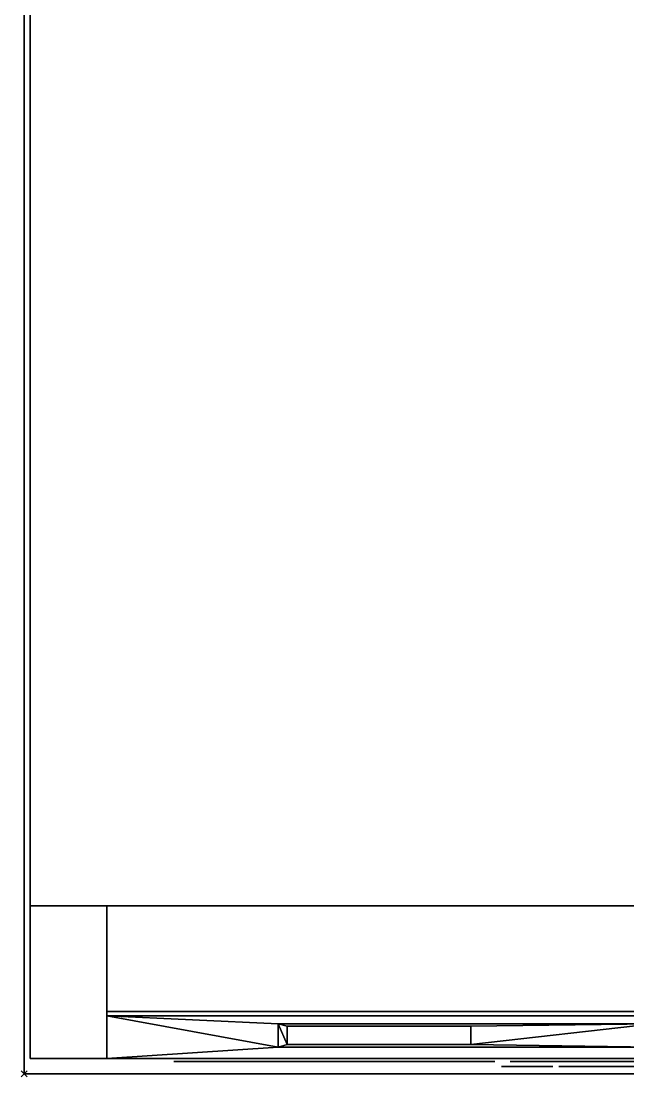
# Model space of a CAD drawing. Header units: millimetres. Extents: x -1 to 1346, y -1098 to 1.
# Drawn here: x -1 to 197.5, y -701 to -355.5 of the extents above; entities that cross this region are included whole.
import ezdxf

# ---------------------------------------------------------------- set-up
doc = ezdxf.new("R2010")
doc.units = ezdxf.units.MM
doc.header["$PDMODE"] = 3
doc.linetypes.add('NASCOSTA', pattern=[9.525, 6.35, -3.175])
for name, color, linetype in [('IQ_200_2D', 1, 'Continuous'), ('IQ_200_3D', 1, 'Continuous'), ('IQ_204_2D', 7, 'Continuous'), ('IQ_BLACK_3D', 250, 'Continuous'), ('IQ_BLUE_3D', 5, 'Continuous'), ('IQ_DARKGRAY_3D', 252, 'Continuous'), ('IQ_GRAY_3D', 9, 'Continuous'), ('IQ_INS_3D', 3, 'Continuous')]:
    doc.layers.add(name, color=color, linetype=linetype)

# ---------------------------------------------------------------- blocks, each defined once
blk = doc.blocks.new('hpp_elx_bi_bt_l')
at = {"layer": 'IQ_200_3D'}
mesh = blk.add_polyface(dxfattribs=at)
corners = [(0, -50, 568.83), (0, -34.6, 626.33), (0, -34.6, 675), (0, 0, 675), (0, 0, 47), (0, -50, 47)]
mesh.append_faces([[corners[k] for k in face] for face in [(1, 3, 0)]], dxfattribs={"vtx0": -1, "vtx1": -1})
mesh.append_faces([[corners[k] for k in face] for face in [(4, 5, 0, 3), (1, 2, 3)]], dxfattribs={"vtx2": -1})
mesh = blk.add_polyface(dxfattribs=at)
corners = [(369, -50, 47), (0, -50, 47), (0, 0, 47), (369, 0, 47)]
mesh.append_faces([[corners[k] for k in face] for face in [(0, 1, 2, 3)]])
mesh = blk.add_polyface(dxfattribs=at)
corners = [(369, 0, 675), (0, 0, 675), (0, -34.6, 675), (369, -34.6, 675)]
mesh.append_faces([[corners[k] for k in face] for face in [(0, 1, 2, 3)]])
mesh = blk.add_polyface(dxfattribs=at)
corners = [(369, -34.6, 675), (0, -34.6, 675), (0, -34.6, 626.33), (369, -34.6, 626.33)]
mesh.append_faces([[corners[k] for k in face] for face in [(0, 1, 2, 3)]])
mesh = blk.add_polyface(dxfattribs=at)
corners = [(369, -50, 47), (0, -50, 47), (0, -50, 568.83), (369, -50, 568.83)]
mesh.append_faces([[corners[k] for k in face] for face in [(0, 1, 2, 3)]])
at = {"layer": 'IQ_BLACK_3D'}
mesh = blk.add_polyface(dxfattribs=at)
corners = [(119.07, -45.45, 585.8), (119.07, -39.37, 608.52), (59.07, -39.37, 608.52), (59.07, -45.45, 585.8)]
mesh.append_faces([[corners[k] for k in face] for face in [(0, 1, 2, 3)]])
mesh = blk.add_polyface(dxfattribs=at)
corners = [(21.95, -51, 557.65), (21.95, -51, 549.65), (126.98, -51, 549.65), (126.98, -51, 557.65)]
mesh.append_faces([[corners[k] for k in face] for face in [(0, 1, 2, 3)]])
mesh = blk.add_polyface(dxfattribs=at)
corners = [(21.95, -51, 545.65), (21.95, -51, 537.64), (126.98, -51, 537.64), (126.98, -51, 545.65)]
mesh.append_faces([[corners[k] for k in face] for face in [(0, 1, 2, 3)]])
mesh = blk.add_polyface(dxfattribs=at)
corners = [(21.95, -51, 533.64), (21.95, -51, 525.64), (126.98, -51, 525.64), (126.98, -51, 533.64)]
mesh.append_faces([[corners[k] for k in face] for face in [(0, 1, 2, 3)]])
mesh = blk.add_polyface(dxfattribs=at)
corners = [(21.95, -51, 521.64), (21.95, -51, 513.64), (126.98, -51, 513.64), (126.98, -51, 521.64)]
mesh.append_faces([[corners[k] for k in face] for face in [(0, 1, 2, 3)]])
mesh = blk.add_polyface(dxfattribs=at)
corners = [(21.95, -51, 509.64), (21.95, -51, 501.63), (126.98, -51, 501.63), (126.98, -51, 509.64)]
mesh.append_faces([[corners[k] for k in face] for face in [(0, 1, 2, 3)]])
mesh = blk.add_polyface(dxfattribs=at)
corners = [(21.95, -51, 497.63), (21.95, -51, 489.63), (126.98, -51, 489.63), (126.98, -51, 497.63)]
mesh.append_faces([[corners[k] for k in face] for face in [(0, 1, 2, 3)]])
mesh = blk.add_polyface(dxfattribs=at)
corners = [(21.95, -51, 485.63), (21.95, -51, 477.63), (126.98, -51, 477.63), (126.98, -51, 485.63)]
mesh.append_faces([[corners[k] for k in face] for face in [(0, 1, 2, 3)]])
mesh = blk.add_polyface(dxfattribs=at)
corners = [(21.95, -51, 473.62), (21.95, -51, 465.62), (126.98, -51, 465.62), (126.98, -51, 473.62)]
mesh.append_faces([[corners[k] for k in face] for face in [(0, 1, 2, 3)]])
mesh = blk.add_polyface(dxfattribs=at)
corners = [(21.95, -51, 461.62), (21.95, -51, 453.62), (126.98, -51, 453.62), (126.98, -51, 461.62)]
mesh.append_faces([[corners[k] for k in face] for face in [(0, 1, 2, 3)]])
mesh = blk.add_polyface(dxfattribs=at)
corners = [(21.95, -51, 449.62), (21.95, -51, 441.62), (126.98, -51, 441.62), (126.98, -51, 449.62)]
mesh.append_faces([[corners[k] for k in face] for face in [(0, 1, 2, 3)]])
mesh = blk.add_polyface(dxfattribs=at)
corners = [(21.95, -51, 437.61), (21.95, -51, 429.61), (126.98, -51, 429.61), (126.98, -51, 437.61)]
mesh.append_faces([[corners[k] for k in face] for face in [(0, 1, 2, 3)]])
mesh = blk.add_polyface(dxfattribs=at)
corners = [(21.95, -51, 425.61), (21.95, -51, 417.61), (126.98, -51, 417.61), (126.98, -51, 425.61)]
mesh.append_faces([[corners[k] for k in face] for face in [(0, 1, 2, 3)]])
mesh = blk.add_polyface(dxfattribs=at)
corners = [(21.95, -51, 413.61), (21.95, -51, 405.6), (126.98, -51, 405.6), (126.98, -51, 413.61)]
mesh.append_faces([[corners[k] for k in face] for face in [(0, 1, 2, 3)]])
mesh = blk.add_polyface(dxfattribs=at)
corners = [(21.95, -51, 401.6), (21.95, -51, 393.6), (126.98, -51, 393.6), (126.98, -51, 401.6)]
mesh.append_faces([[corners[k] for k in face] for face in [(0, 1, 2, 3)]])
mesh = blk.add_polyface(dxfattribs=at)
corners = [(21.95, -51, 389.6), (21.95, -51, 381.6), (126.98, -51, 381.6), (126.98, -51, 389.6)]
mesh.append_faces([[corners[k] for k in face] for face in [(0, 1, 2, 3)]])
mesh = blk.add_polyface(dxfattribs=at)
corners = [(21.95, -51, 377.6), (21.95, -51, 369.59), (126.98, -51, 369.59), (126.98, -51, 377.6)]
mesh.append_faces([[corners[k] for k in face] for face in [(0, 1, 2, 3)]])
mesh = blk.add_polyface(dxfattribs=at)
corners = [(21.95, -51, 151.53), (21.95, -51, 143.53), (126.98, -51, 143.53), (126.98, -51, 151.53)]
mesh.append_faces([[corners[k] for k in face] for face in [(0, 1, 2, 3)]])
mesh = blk.add_polyface(dxfattribs=at)
corners = [(21.95, -51, 139.53), (21.95, -51, 131.52), (126.98, -51, 131.52), (126.98, -51, 139.53)]
mesh.append_faces([[corners[k] for k in face] for face in [(0, 1, 2, 3)]])
mesh = blk.add_polyface(dxfattribs=at)
corners = [(21.95, -51, 127.52), (21.95, -51, 119.52), (126.98, -51, 119.52), (126.98, -51, 127.52)]
mesh.append_faces([[corners[k] for k in face] for face in [(0, 1, 2, 3)]])
mesh = blk.add_polyface(dxfattribs=at)
corners = [(21.95, -51, 115.52), (21.95, -51, 107.52), (126.98, -51, 107.52), (126.98, -51, 115.52)]
mesh.append_faces([[corners[k] for k in face] for face in [(0, 1, 2, 3)]])
mesh = blk.add_polyface(dxfattribs=at)
corners = [(21.95, -51, 103.52), (21.95, -51, 95.51), (126.98, -51, 95.51), (126.98, -51, 103.52)]
mesh.append_faces([[corners[k] for k in face] for face in [(0, 1, 2, 3)]])
mesh = blk.add_polyface(dxfattribs=at)
corners = [(21.95, -51, 91.51), (21.95, -51, 83.51), (126.98, -51, 83.51), (126.98, -51, 91.51)]
mesh.append_faces([[corners[k] for k in face] for face in [(0, 1, 2, 3)]])
mesh = blk.add_polyface(dxfattribs=at)
corners = [(21.95, -51, 79.51), (21.95, -51, 71.51), (126.98, -51, 71.51), (126.98, -51, 79.51)]
mesh.append_faces([[corners[k] for k in face] for face in [(0, 1, 2, 3)]])
mesh = blk.add_polyface(dxfattribs=at)
corners = [(21.95, -51, 67.51), (21.95, -51, 59.5), (126.98, -51, 59.5), (126.98, -51, 67.51)]
mesh.append_faces([[corners[k] for k in face] for face in [(0, 1, 2, 3)]])
mesh = blk.add_polyface(dxfattribs=at)
corners = [(21.95, -51, 247.56), (21.95, -51, 239.56), (126.98, -51, 239.56), (126.98, -51, 247.56)]
mesh.append_faces([[corners[k] for k in face] for face in [(0, 1, 2, 3)]])
mesh = blk.add_polyface(dxfattribs=at)
corners = [(21.95, -51, 235.56), (21.95, -51, 227.55), (126.98, -51, 227.55), (126.98, -51, 235.56)]
mesh.append_faces([[corners[k] for k in face] for face in [(0, 1, 2, 3)]])
mesh = blk.add_polyface(dxfattribs=at)
corners = [(21.95, -51, 223.55), (21.95, -51, 215.55), (126.98, -51, 215.55), (126.98, -51, 223.55)]
mesh.append_faces([[corners[k] for k in face] for face in [(0, 1, 2, 3)]])
mesh = blk.add_polyface(dxfattribs=at)
corners = [(21.95, -51, 211.55), (21.95, -51, 203.55), (126.98, -51, 203.55), (126.98, -51, 211.55)]
mesh.append_faces([[corners[k] for k in face] for face in [(0, 1, 2, 3)]])
mesh = blk.add_polyface(dxfattribs=at)
corners = [(21.95, -51, 199.54), (21.95, -51, 191.54), (126.98, -51, 191.54), (126.98, -51, 199.54)]
mesh.append_faces([[corners[k] for k in face] for face in [(0, 1, 2, 3)]])
mesh = blk.add_polyface(dxfattribs=at)
corners = [(21.95, -51, 187.54), (21.95, -51, 179.54), (126.98, -51, 179.54), (126.98, -51, 187.54)]
mesh.append_faces([[corners[k] for k in face] for face in [(0, 1, 2, 3)]])
mesh = blk.add_polyface(dxfattribs=at)
corners = [(21.95, -51, 175.54), (21.95, -51, 167.54), (126.98, -51, 167.54), (126.98, -51, 175.54)]
mesh.append_faces([[corners[k] for k in face] for face in [(0, 1, 2, 3)]])
mesh = blk.add_polyface(dxfattribs=at)
corners = [(21.95, -51, 163.53), (21.95, -51, 155.53), (126.98, -51, 155.53), (126.98, -51, 163.53)]
mesh.append_faces([[corners[k] for k in face] for face in [(0, 1, 2, 3)]])
mesh = blk.add_polyface(dxfattribs=at)
corners = [(131.95, -51, 235.56), (131.95, -51, 227.55), (236.98, -51, 227.55), (236.98, -51, 235.56)]
mesh.append_faces([[corners[k] for k in face] for face in [(0, 1, 2, 3)]])
mesh = blk.add_polyface(dxfattribs=at)
corners = [(131.95, -51, 223.55), (131.95, -51, 215.55), (236.98, -51, 215.55), (236.98, -51, 223.55)]
mesh.append_faces([[corners[k] for k in face] for face in [(0, 1, 2, 3)]])
mesh = blk.add_polyface(dxfattribs=at)
corners = [(131.95, -51, 211.55), (131.95, -51, 203.55), (236.98, -51, 203.55), (236.98, -51, 211.55)]
mesh.append_faces([[corners[k] for k in face] for face in [(0, 1, 2, 3)]])
mesh = blk.add_polyface(dxfattribs=at)
corners = [(131.95, -51, 199.54), (131.95, -51, 191.54), (236.98, -51, 191.54), (236.98, -51, 199.54)]
mesh.append_faces([[corners[k] for k in face] for face in [(0, 1, 2, 3)]])
mesh = blk.add_polyface(dxfattribs=at)
corners = [(131.95, -51, 187.54), (131.95, -51, 179.54), (236.98, -51, 179.54), (236.98, -51, 187.54)]
mesh.append_faces([[corners[k] for k in face] for face in [(0, 1, 2, 3)]])
mesh = blk.add_polyface(dxfattribs=at)
corners = [(131.95, -51, 175.54), (131.95, -51, 167.54), (236.98, -51, 167.54), (236.98, -51, 175.54)]
mesh.append_faces([[corners[k] for k in face] for face in [(0, 1, 2, 3)]])
mesh = blk.add_polyface(dxfattribs=at)
corners = [(131.95, -51, 163.53), (131.95, -51, 155.53), (236.98, -51, 155.53), (236.98, -51, 163.53)]
mesh.append_faces([[corners[k] for k in face] for face in [(0, 1, 2, 3)]])
mesh = blk.add_polyface(dxfattribs=at)
corners = [(131.95, -51, 151.53), (131.95, -51, 143.53), (236.98, -51, 143.53), (236.98, -51, 151.53)]
mesh.append_faces([[corners[k] for k in face] for face in [(0, 1, 2, 3)]])
mesh = blk.add_polyface(dxfattribs=at)
corners = [(131.95, -51, 139.53), (131.95, -51, 131.52), (236.98, -51, 131.52), (236.98, -51, 139.53)]
mesh.append_faces([[corners[k] for k in face] for face in [(0, 1, 2, 3)]])
mesh = blk.add_polyface(dxfattribs=at)
corners = [(131.95, -51, 127.52), (131.95, -51, 119.52), (236.98, -51, 119.52), (236.98, -51, 127.52)]
mesh.append_faces([[corners[k] for k in face] for face in [(0, 1, 2, 3)]])
mesh = blk.add_polyface(dxfattribs=at)
corners = [(131.95, -51, 115.52), (131.95, -51, 107.52), (236.98, -51, 107.52), (236.98, -51, 115.52)]
mesh.append_faces([[corners[k] for k in face] for face in [(0, 1, 2, 3)]])
mesh = blk.add_polyface(dxfattribs=at)
corners = [(131.95, -51, 103.52), (131.95, -51, 95.51), (236.98, -51, 95.51), (236.98, -51, 103.52)]
mesh.append_faces([[corners[k] for k in face] for face in [(0, 1, 2, 3)]])
mesh = blk.add_polyface(dxfattribs=at)
corners = [(131.95, -51, 91.51), (131.95, -51, 83.51), (236.98, -51, 83.51), (236.98, -51, 91.51)]
mesh.append_faces([[corners[k] for k in face] for face in [(0, 1, 2, 3)]])
mesh = blk.add_polyface(dxfattribs=at)
corners = [(131.95, -51, 79.51), (131.95, -51, 71.51), (236.98, -51, 71.51), (236.98, -51, 79.51)]
mesh.append_faces([[corners[k] for k in face] for face in [(0, 1, 2, 3)]])
mesh = blk.add_polyface(dxfattribs=at)
corners = [(131.95, -51, 67.51), (131.95, -51, 59.5), (236.98, -51, 59.5), (236.98, -51, 67.51)]
mesh.append_faces([[corners[k] for k in face] for face in [(0, 1, 2, 3)]])
mesh = blk.add_polyface(dxfattribs=at)
corners = [(131.98, -51, 461.62), (131.98, -51, 453.62), (237.02, -51, 453.62), (237.02, -51, 461.62)]
mesh.append_faces([[corners[k] for k in face] for face in [(0, 1, 2, 3)]])
mesh = blk.add_polyface(dxfattribs=at)
corners = [(131.98, -51, 449.62), (131.98, -51, 441.62), (237.02, -51, 441.62), (237.02, -51, 449.62)]
mesh.append_faces([[corners[k] for k in face] for face in [(0, 1, 2, 3)]])
mesh = blk.add_polyface(dxfattribs=at)
corners = [(131.98, -51, 437.61), (131.98, -51, 429.61), (237.02, -51, 429.61), (237.02, -51, 437.61)]
mesh.append_faces([[corners[k] for k in face] for face in [(0, 1, 2, 3)]])
mesh = blk.add_polyface(dxfattribs=at)
corners = [(131.98, -51, 425.61), (131.98, -51, 417.61), (237.02, -51, 417.61), (237.02, -51, 425.61)]
mesh.append_faces([[corners[k] for k in face] for face in [(0, 1, 2, 3)]])
mesh = blk.add_polyface(dxfattribs=at)
corners = [(131.98, -51, 413.61), (131.98, -51, 405.6), (237.02, -51, 405.6), (237.02, -51, 413.61)]
mesh.append_faces([[corners[k] for k in face] for face in [(0, 1, 2, 3)]])
mesh = blk.add_polyface(dxfattribs=at)
corners = [(131.98, -51, 401.6), (131.98, -51, 393.6), (237.02, -51, 393.6), (237.02, -51, 401.6)]
mesh.append_faces([[corners[k] for k in face] for face in [(0, 1, 2, 3)]])
mesh = blk.add_polyface(dxfattribs=at)
corners = [(131.98, -51, 389.6), (131.98, -51, 381.6), (237.02, -51, 381.6), (237.02, -51, 389.6)]
mesh.append_faces([[corners[k] for k in face] for face in [(0, 1, 2, 3)]])
mesh = blk.add_polyface(dxfattribs=at)
corners = [(131.98, -51, 557.65), (131.98, -51, 549.65), (237.02, -51, 549.65), (237.02, -51, 557.65)]
mesh.append_faces([[corners[k] for k in face] for face in [(0, 1, 2, 3)]])
mesh = blk.add_polyface(dxfattribs=at)
corners = [(131.98, -51, 545.65), (131.98, -51, 537.64), (237.02, -51, 537.64), (237.02, -51, 545.65)]
mesh.append_faces([[corners[k] for k in face] for face in [(0, 1, 2, 3)]])
mesh = blk.add_polyface(dxfattribs=at)
corners = [(131.98, -51, 533.64), (131.98, -51, 525.64), (237.02, -51, 525.64), (237.02, -51, 533.64)]
mesh.append_faces([[corners[k] for k in face] for face in [(0, 1, 2, 3)]])
mesh = blk.add_polyface(dxfattribs=at)
corners = [(131.98, -51, 521.64), (131.98, -51, 513.64), (237.02, -51, 513.64), (237.02, -51, 521.64)]
mesh.append_faces([[corners[k] for k in face] for face in [(0, 1, 2, 3)]])
mesh = blk.add_polyface(dxfattribs=at)
corners = [(131.98, -51, 509.64), (131.98, -51, 501.63), (237.02, -51, 501.63), (237.02, -51, 509.64)]
mesh.append_faces([[corners[k] for k in face] for face in [(0, 1, 2, 3)]])
mesh = blk.add_polyface(dxfattribs=at)
corners = [(131.98, -51, 497.63), (131.98, -51, 489.63), (237.02, -51, 489.63), (237.02, -51, 497.63)]
mesh.append_faces([[corners[k] for k in face] for face in [(0, 1, 2, 3)]])
mesh = blk.add_polyface(dxfattribs=at)
corners = [(131.98, -51, 485.63), (131.98, -51, 477.63), (237.02, -51, 477.63), (237.02, -51, 485.63)]
mesh.append_faces([[corners[k] for k in face] for face in [(0, 1, 2, 3)]])
mesh = blk.add_polyface(dxfattribs=at)
corners = [(131.98, -51, 473.62), (131.98, -51, 465.62), (237.02, -51, 465.62), (237.02, -51, 473.62)]
mesh.append_faces([[corners[k] for k in face] for face in [(0, 1, 2, 3)]])
at = {"layer": 'IQ_BLUE_3D'}
mesh = blk.add_polyface(dxfattribs=at)
corners = [(369, -35.97, 621.21), (369, -34.6, 626.33), (0, -34.6, 626.33), (0, -35.97, 621.21), (214.63, -35.97, 621.21), (223.47, -37.29, 616.28), (333.85, -37.29, 616.28), (342.69, -35.97, 621.21)]
mesh.append_faces([[corners[k] for k in face] for face in [(5, 6, 7, 4), (2, 3, 4, 1)]], dxfattribs={"vtx2": -1})
mesh.append_faces([[corners[k] for k in face] for face in [(7, 0, 1, 4)]], dxfattribs={"vtx2": -1, "vtx3": -1})
at = {"layer": 'IQ_DARKGRAY_3D'}
mesh = blk.add_polyface(dxfattribs=at)
corners = [(56.07, -38.59, 611.42), (56.07, -46.23, 582.9), (178.75, -46.23, 582.9), (178.75, -38.59, 611.42), (59.07, -45.45, 585.8), (59.07, -39.37, 608.52), (119.07, -39.37, 608.52), (119.07, -45.45, 585.8)]
mesh.append_faces([[corners[k] for k in face] for face in [(5, 0, 4), (1, 4, 0)]], dxfattribs={"vtx0": -1, "vtx1": -1})
mesh.append_faces([[corners[k] for k in face] for face in [(3, 6, 7), (6, 3, 0, 5), (7, 2, 3)]], dxfattribs={"vtx0": -1, "vtx2": -1})
mesh.append_faces([[corners[k] for k in face] for face in [(1, 2, 7, 4)]], dxfattribs={"vtx1": -1, "vtx3": -1})
at = {"layer": 'IQ_GRAY_3D'}
mesh = blk.add_polyface(dxfattribs=at)
corners = [(369, -35.97, 621.21), (342.69, -35.97, 621.21), (333.85, -37.29, 616.28), (223.47, -37.29, 616.28), (214.63, -35.97, 621.21), (0, -35.97, 621.21), (0, -50, 568.83), (369, -50, 568.83), (56.07, -38.59, 611.42), (178.75, -38.59, 611.42), (178.75, -46.23, 582.9), (56.07, -46.23, 582.9)]
mesh.append_faces([[corners[k] for k in face] for face in [(2, 7, 1), (4, 10, 3), (8, 5, 11), (6, 11, 5)]], dxfattribs={"vtx0": -1, "vtx1": -1})
mesh.append_faces([[corners[k] for k in face] for face in [(7, 3, 10)]], dxfattribs={"vtx0": -1, "vtx1": -1, "vtx2": -1})
mesh.append_faces([[corners[k] for k in face] for face in [(7, 2, 3)]], dxfattribs={"vtx0": -1, "vtx2": -1})
mesh.append_faces([[corners[k] for k in face] for face in [(9, 10, 4)]], dxfattribs={"vtx1": -1, "vtx2": -1})
mesh.append_faces([[corners[k] for k in face] for face in [(8, 9, 4, 5), (10, 11, 6, 7)]], dxfattribs={"vtx1": -1, "vtx3": -1})
mesh.append_faces([[corners[k] for k in face] for face in [(7, 0, 1)]], dxfattribs={"vtx2": -1})
mesh = blk.add_polyface(dxfattribs=at)
corners = [(140.83, -52.64, 266.39), (140.83, -52.64, 269.21), (135.31, -52.64, 269.21), (135.08, -52.64, 269.22), (135.29, -52.64, 266.39), (134.11, -52.64, 266.47), (134.84, -52.64, 269.25), (134.59, -52.64, 269.3), (134.33, -52.64, 269.38), (132.93, -52.64, 266.75), (131.95, -52.64, 267.22), (133.83, -52.64, 269.63), (133.6, -52.64, 269.8), (131.17, -52.64, 267.86), (133.39, -52.64, 270.02), (130.57, -52.64, 268.67), (133.21, -52.64, 270.28), (130.16, -52.64, 269.62), (133.05, -52.64, 270.59), (132.94, -52.64, 270.94), (134.08, -52.64, 269.49), (132.83, -52.64, 274.03), (140.16, -52.64, 274.03), (140.16, -52.64, 276.86), (132.83, -52.64, 276.86), (132.83, -52.64, 280.98), (140.62, -52.64, 280.98), (140.62, -52.64, 283.8), (129.84, -52.64, 283.8), (132.86, -52.64, 271.35), (129.92, -52.64, 270.72), (132.83, -52.64, 271.82), (129.84, -52.64, 271.94), (132.07, -52.64, 256.05), (132.52, -52.64, 254.93), (132.93, -52.64, 255.25), (132.21, -52.64, 256.23), (131.9, -52.64, 255.92), (132.04, -52.64, 254.73), (133.25, -52.64, 255.66), (132.3, -52.64, 256.43), (133.45, -52.64, 256.14), (132.32, -52.64, 256.66), (130.44, -52.64, 254.66), (131.52, -52.64, 254.66), (131.47, -52.64, 255.8), (130.44, -52.64, 255.8), (129.2, -52.64, 252.62), (130.44, -52.64, 252.62), (131.69, -52.64, 255.83), (129.2, -52.64, 258.65), (130.44, -52.64, 257.51), (133.45, -52.64, 257.17), (132.3, -52.64, 256.88), (133.51, -52.64, 256.66), (132.21, -52.64, 257.08), (133.25, -52.64, 257.65), (132.93, -52.64, 258.06), (132.07, -52.64, 257.26), (132.52, -52.64, 258.38), (131.9, -52.64, 257.39), (132.04, -52.64, 258.58), (131.69, -52.64, 257.48), (131.52, -52.64, 258.65), (131.47, -52.64, 257.51), (139.85, -52.64, 255.83), (139.85, -52.64, 254.7), (140.73, -52.64, 254.7), (140.86, -52.64, 255.83), (138.61, -52.64, 252.62), (139.85, -52.64, 252.62), (141.07, -52.64, 255.85), (141.94, -52.64, 255), (141.27, -52.64, 255.93), (141.44, -52.64, 256.06), (138.61, -52.64, 258.65), (139.85, -52.64, 257.51), (140.95, -52.64, 257.51), (141.48, -52.64, 258.58), (140.97, -52.64, 258.65), (141.15, -52.64, 257.46), (141.95, -52.64, 258.39)]
mesh.append_faces([[corners[k] for k in face] for face in [(11, 9, 20), (18, 15, 16), (21, 32, 31), (54, 42, 41), (60, 61, 62), (71, 72, 73)]], dxfattribs={"vtx0": -1, "vtx1": -1})
mesh.append_faces([[corners[k] for k in face] for face in [(32, 21, 24, 28)]], dxfattribs={"vtx0": -1, "vtx1": -1, "vtx2": -1})
mesh.append_faces([[corners[k] for k in face] for face in [(5, 6, 7), (5, 7, 8, 9), (28, 24, 25), (33, 34, 35, 36), (37, 38, 34, 33), (36, 35, 39, 40), (41, 42, 40, 39), (38, 37, 49), (52, 53, 42, 54), (53, 52, 56), (63, 64, 62, 61), (65, 66, 67, 68), (77, 78, 79, 76), (76, 79, 75), (78, 77, 80, 81)]], dxfattribs={"vtx0": -1, "vtx2": -1})
mesh.append_faces([[corners[k] for k in face] for face in [(8, 20, 9), (74, 73, 72)]], dxfattribs={"vtx1": -1, "vtx2": -1})
mesh.append_faces([[corners[k] for k in face] for face in [(71, 68, 67, 72)]], dxfattribs={"vtx1": -1, "vtx2": -1, "vtx3": -1})
mesh.append_faces([[corners[k] for k in face] for face in [(2, 3, 4, 0), (5, 4, 3, 6), (10, 9, 11, 12), (13, 10, 12, 14), (15, 13, 14, 16), (17, 15, 18, 19), (19, 29, 30, 17), (29, 31, 32, 30), (43, 44, 45, 46), (44, 38, 49, 45), (50, 47, 46, 51), (55, 53, 56, 57), (58, 55, 57, 59), (60, 58, 59, 61), (51, 64, 63, 50), (75, 69, 65, 76)]], dxfattribs={"vtx1": -1, "vtx3": -1})
mesh.append_faces([[corners[k] for k in face] for face in [(0, 1, 2)]], dxfattribs={"vtx2": -1})
mesh.append_faces([[corners[k] for k in face] for face in [(47, 48, 43, 46), (69, 70, 66, 65)]], dxfattribs={"vtx2": -1, "vtx3": -1})
mesh.append_faces([[corners[k] for k in face] for face in [(21, 22, 23, 24), (25, 26, 27, 28)]], dxfattribs={"vtx3": -1})
mesh = blk.add_polyface(dxfattribs=at)
corners = [(142.96, -52.64, 266.39), (145.96, -52.64, 266.39), (142.96, -52.64, 275.57), (145.96, -52.64, 283.81), (142.96, -52.64, 283.81), (153.02, -52.64, 266.23), (153.83, -52.64, 268.71), (153.02, -52.64, 268.94), (151.57, -52.64, 266.68), (152.33, -52.64, 269.31), (150.33, -52.64, 267.4), (149.32, -52.64, 268.37), (151.76, -52.64, 269.8), (151.33, -52.64, 270.41), (151.05, -52.64, 271.13), (148.57, -52.64, 269.57), (148.1, -52.64, 270.99), (150.92, -52.64, 271.95), (147.93, -52.64, 272.6), (151, -52.64, 274.06), (151.43, -52.64, 275.28), (151.86, -52.64, 275.79), (149.35, -52.64, 277.04), (148.58, -52.64, 275.81), (148.1, -52.64, 274.35), (151.13, -52.64, 274.69), (152.41, -52.64, 276.22), (150.36, -52.64, 278.03), (151.59, -52.64, 278.77), (153.05, -52.64, 276.54), (153, -52.64, 279.22), (141.94, -52.64, 255), (140.73, -52.64, 254.7), (141.98, -52.64, 252.62), (143.38, -52.64, 252.62), (141.44, -52.64, 256.06), (142.29, -52.64, 255.23), (141.58, -52.64, 256.22), (141.67, -52.64, 256.42), (142.79, -52.64, 255.89), (142.92, -52.64, 256.29), (142.58, -52.64, 255.53), (141.69, -52.64, 256.84), (141.7, -52.64, 256.63), (142.96, -52.64, 256.7), (142.88, -52.64, 257.21), (142.68, -52.64, 257.68), (141.62, -52.64, 257.04), (142.36, -52.64, 258.08), (141.5, -52.64, 257.22), (141.34, -52.64, 257.36), (141.95, -52.64, 258.39), (141.15, -52.64, 257.46), (151.59, -52.64, 253.72), (151.88, -52.64, 252.61), (152.64, -52.64, 252.93), (152.06, -52.64, 253.92), (151.07, -52.64, 253.65), (151.07, -52.64, 252.51), (150.56, -52.64, 253.72), (153.28, -52.64, 253.42), (152.48, -52.64, 254.23), (152.79, -52.64, 254.64), (153.78, -52.64, 254.07), (150.08, -52.64, 253.92), (150.26, -52.64, 252.61), (149.51, -52.64, 252.93), (149.67, -52.64, 254.23), (148.86, -52.64, 253.42), (149.35, -52.64, 254.64), (148.36, -52.64, 254.07), (149.15, -52.64, 255.12), (148.05, -52.64, 254.83), (147.94, -52.64, 255.63), (149.09, -52.64, 255.63), (148.05, -52.64, 256.44), (149.15, -52.64, 256.15), (152.48, -52.64, 257.04), (152.79, -52.64, 256.63), (153.28, -52.64, 257.85), (152.64, -52.64, 258.34), (152.06, -52.64, 257.35), (151.88, -52.64, 258.66), (151.59, -52.64, 257.55), (151.07, -52.64, 258.76), (151.07, -52.64, 257.62), (149.35, -52.64, 256.63), (149.67, -52.64, 257.04), (148.86, -52.64, 257.85), (148.36, -52.64, 257.2), (150.08, -52.64, 257.35), (149.51, -52.64, 258.34), (150.26, -52.64, 258.66), (150.56, -52.64, 257.55)]
mesh.append_faces([[corners[k] for k in face] for face in [(31, 32, 33, 34)]], dxfattribs={"vtx0": -1})
mesh.append_faces([[corners[k] for k in face] for face in [(12, 10, 9), (25, 23, 19), (65, 64, 66), (77, 80, 81)]], dxfattribs={"vtx0": -1, "vtx1": -1})
mesh.append_faces([[corners[k] for k in face] for face in [(5, 6, 7, 8), (9, 10, 8, 7), (23, 25, 20), (29, 30, 28), (35, 31, 36, 37), (50, 48, 51, 52), (48, 50, 49), (53, 54, 55, 56), (57, 58, 54, 53), (58, 57, 59), (67, 68, 66, 64), (69, 70, 68, 67), (71, 72, 70, 69), (82, 83, 81, 80), (83, 82, 84, 85), (92, 93, 85, 84)]], dxfattribs={"vtx0": -1, "vtx2": -1})
mesh.append_faces([[corners[k] for k in face] for face in [(37, 36, 41, 39)]], dxfattribs={"vtx0": -1, "vtx3": -1})
mesh.append_faces([[corners[k] for k in face] for face in [(0, 1, 2)]], dxfattribs={"vtx1": -1})
mesh.append_faces([[corners[k] for k in face] for face in [(24, 18, 19, 23)]], dxfattribs={"vtx1": -1, "vtx2": -1})
mesh.append_faces([[corners[k] for k in face] for face in [(18, 16, 17, 19)]], dxfattribs={"vtx1": -1, "vtx2": -1, "vtx3": -1})
mesh.append_faces([[corners[k] for k in face] for face in [(11, 10, 12, 13), (13, 14, 15, 11), (16, 15, 14, 17), (20, 21, 22, 23), (21, 26, 27, 22), (28, 27, 26, 29), (38, 37, 39, 40), (42, 43, 44, 45), (43, 38, 40, 44), (45, 46, 47, 42), (46, 48, 49, 47), (55, 60, 61, 56), (62, 61, 60, 63), (59, 64, 65, 58), (73, 72, 71, 74), (75, 73, 74, 76), (77, 78, 79, 80), (86, 87, 88, 89), (89, 75, 76, 86), (87, 90, 91, 88), (92, 91, 90, 93)]], dxfattribs={"vtx1": -1, "vtx3": -1})
mesh.append_faces([[corners[k] for k in face] for face in [(3, 4, 2, 1)]], dxfattribs={"vtx2": -1})
mesh = blk.add_polyface(dxfattribs=at)
corners = [(156.86, -52.64, 266.37), (157.93, -52.64, 266.79), (156.33, -52.64, 268.87), (155.59, -52.64, 268.7), (158.96, -52.64, 267.43), (156.98, -52.64, 269.17), (155.77, -52.64, 266.14), (154.74, -52.64, 268.64), (154.64, -52.64, 266.08), (157.58, -52.64, 269.57), (159.96, -52.64, 268.33), (158.15, -52.64, 270.09), (157.75, -52.64, 274.06), (150.92, -52.64, 271.95), (160.76, -52.64, 271.95), (160.81, -52.64, 273), (160.7, -52.64, 274.29), (157.68, -52.64, 274.61), (153.83, -52.64, 268.71), (153.02, -52.64, 266.23), (151, -52.64, 274.06), (160.36, -52.64, 275.49), (157.5, -52.64, 275.13), (159.83, -52.64, 276.58), (157.2, -52.64, 275.59), (156.34, -52.64, 276.34), (156.81, -52.64, 276), (158.19, -52.64, 278.3), (157.13, -52.64, 278.88), (159.1, -52.64, 277.52), (155.91, -52.64, 279.25), (155.2, -52.64, 276.76), (155.8, -52.64, 276.6), (154.56, -52.64, 279.38), (154.56, -52.64, 276.82), (153, -52.64, 279.22), (153.05, -52.64, 276.54), (153.78, -52.64, 276.75), (169.24, -52.64, 266.03), (168.33, -52.64, 268.86), (167.66, -52.64, 266.19), (167.5, -52.64, 269.15), (166.21, -52.64, 266.68), (166.78, -52.64, 269.6), (164.93, -52.64, 267.45), (166.18, -52.64, 270.21), (163.87, -52.64, 268.47), (165.73, -52.64, 270.94), (165.45, -52.64, 271.79), (163.06, -52.64, 269.71), (162.54, -52.64, 271.14), (162.36, -52.64, 272.73), (165.35, -52.64, 272.73), (168.33, -52.64, 276.59), (169.24, -52.64, 276.69), (169.24, -52.64, 279.43), (167.66, -52.64, 279.26), (165.73, -52.64, 274.51), (163.87, -52.64, 276.99), (163.06, -52.64, 275.75), (165.45, -52.64, 273.67), (162.54, -52.64, 274.32), (166.18, -52.64, 275.25), (164.93, -52.64, 278.01), (166.21, -52.64, 278.78), (166.78, -52.64, 275.85), (167.5, -52.64, 276.31), (152.99, -52.64, 255.12), (153.78, -52.64, 254.07), (154.09, -52.64, 254.83), (153.06, -52.64, 255.63), (152.79, -52.64, 254.64), (154.2, -52.64, 255.63), (152.99, -52.64, 256.15), (154.09, -52.64, 256.44), (153.78, -52.64, 257.2), (152.79, -52.64, 256.63), (153.28, -52.64, 257.85), (160.62, -52.64, 256.24), (160.62, -52.64, 255.1), (162.88, -52.64, 255.1), (162.88, -52.64, 256.24), (159.38, -52.64, 252.62), (160.62, -52.64, 252.62), (159.38, -52.64, 258.65), (160.62, -52.64, 257.51), (163.1, -52.64, 257.51), (163.1, -52.64, 258.65), (169.45, -52.64, 254.27), (168.21, -52.64, 254.58), (168.25, -52.64, 254.14), (168.39, -52.64, 253.73)]
mesh.append_faces([[corners[k] for k in face] for face in [(9, 4, 10, 11), (78, 79, 80, 81)]], dxfattribs={"vtx0": -1})
mesh.append_faces([[corners[k] for k in face] for face in [(6, 7, 8), (5, 4, 9), (25, 28, 32), (29, 24, 23), (34, 33, 37), (38, 39, 40), (47, 46, 45), (77, 76, 75)]], dxfattribs={"vtx0": -1, "vtx1": -1})
mesh.append_faces([[corners[k] for k in face] for face in [(84, 79, 78, 85)]], dxfattribs={"vtx0": -1, "vtx1": -1, "vtx3": -1})
mesh.append_faces([[corners[k] for k in face] for face in [(12, 15, 16, 17), (18, 19, 8, 7), (13, 12, 20), (17, 16, 21, 22), (23, 24, 22, 21), (30, 31, 32, 28), (31, 30, 33, 34), (35, 36, 37, 33), (41, 42, 40, 39), (42, 41, 43, 44), (45, 46, 44, 43), (51, 48, 52), (57, 58, 59, 60), (58, 57, 62, 63), (51, 52, 60), (64, 65, 66, 56), (56, 66, 53), (65, 64, 63, 62), (67, 68, 69, 70), (68, 67, 71), (72, 73, 70, 69), (73, 72, 74), (75, 76, 73, 74)]], dxfattribs={"vtx0": -1, "vtx2": -1})
mesh.append_faces([[corners[k] for k in face] for face in [(12, 13, 14, 15), (88, 89, 90, 91)]], dxfattribs={"vtx0": -1, "vtx3": -1})
mesh.append_faces([[corners[k] for k in face] for face in [(50, 49, 48, 51), (61, 51, 60, 59)]], dxfattribs={"vtx1": -1, "vtx2": -1})
mesh.append_faces([[corners[k] for k in face] for face in [(0, 1, 2, 3), (1, 4, 5, 2), (6, 0, 3, 7), (25, 26, 27, 28), (26, 24, 29, 27), (47, 48, 49, 46), (53, 54, 55, 56)]], dxfattribs={"vtx1": -1, "vtx3": -1})
mesh.append_faces([[corners[k] for k in face] for face in [(82, 83, 79, 84)]], dxfattribs={"vtx2": -1})
mesh.append_faces([[corners[k] for k in face] for face in [(85, 86, 87, 84)]], dxfattribs={"vtx3": -1})
mesh = blk.add_polyface(dxfattribs=at)
corners = [(211.5, -52.64, 350.77), (157.43, -52.64, 350.77), (157.43, -52.64, 296.77), (211.5, -52.64, 296.77), (191.68, -52.64, 299.53), (191.68, -52.64, 348.12), (197.56, -52.64, 345.46), (202.58, -52.64, 341.4), (206.42, -52.64, 336.21), (208.82, -52.64, 330.22), (209.64, -52.64, 323.82), (208.82, -52.64, 317.42), (206.42, -52.64, 311.43), (202.58, -52.64, 306.24), (197.56, -52.64, 302.19), (189.21, -52.64, 344.6), (187.75, -52.64, 339.55), (185.19, -52.64, 334.96), (181.67, -52.64, 331.06), (177.37, -52.64, 328.04), (172.5, -52.64, 326.07), (167.31, -52.64, 325.23), (159.27, -52.64, 325.23), (160.38, -52.64, 331.22), (162.9, -52.64, 336.76), (166.7, -52.64, 341.52), (171.54, -52.64, 345.22), (177.13, -52.64, 347.64), (183.14, -52.64, 348.62), (189.21, -52.64, 348.12), (167.31, -52.64, 322.41), (172.5, -52.64, 321.58), (177.37, -52.64, 319.6), (181.67, -52.64, 316.58), (185.19, -52.64, 312.68), (187.75, -52.64, 308.09), (189.21, -52.64, 303.05), (189.21, -52.64, 298.9), (183.1, -52.64, 298.57), (177.09, -52.64, 299.7), (171.51, -52.64, 302.22), (166.7, -52.64, 306), (162.92, -52.64, 310.82), (160.4, -52.64, 316.4), (159.27, -52.64, 322.41)]
mesh.append_faces([[corners[k] for k in face] for face in [(14, 3, 13), (41, 2, 40), (39, 2, 38), (9, 0, 8), (7, 0, 6), (6, 0, 5), (15, 5, 29), (21, 30, 20), (24, 1, 23)]], dxfattribs={"vtx0": -1, "vtx1": -1})
mesh.append_faces([[corners[k] for k in face] for face in [(4, 37, 3)]], dxfattribs={"vtx0": -1, "vtx1": -1, "vtx2": -1})
mesh.append_faces([[corners[k] for k in face] for face in [(3, 14, 4), (3, 37, 38, 2), (4, 36, 37), (17, 33, 34, 16), (3, 10, 11), (2, 41, 42), (2, 42, 43), (19, 32, 33, 18), (19, 31, 32), (20, 30, 31, 19), (0, 7, 8), (16, 4, 5, 15), (10, 3, 0), (1, 25, 26), (28, 0, 1)]], dxfattribs={"vtx0": -1, "vtx2": -1})
mesh.append_faces([[corners[k] for k in face] for face in [(12, 13, 3), (11, 12, 3), (39, 40, 2), (43, 44, 2), (9, 10, 0), (17, 18, 33), (22, 23, 1), (27, 28, 1), (26, 27, 1), (24, 25, 1), (34, 35, 16)]], dxfattribs={"vtx1": -1, "vtx2": -1})
mesh.append_faces([[corners[k] for k in face] for face in [(35, 36, 4, 16), (1, 2, 44, 22), (28, 29, 5, 0)]], dxfattribs={"vtx1": -1, "vtx2": -1, "vtx3": -1})
mesh.append_faces([[corners[k] for k in face] for face in [(44, 30, 21, 22)]], dxfattribs={"vtx1": -1, "vtx3": -1})
mesh = blk.add_polyface(dxfattribs=at)
corners = [(171.93, -52.64, 266.53), (173.17, -52.64, 267.21), (171.03, -52.64, 269.12), (170.19, -52.64, 268.85), (170.62, -52.64, 266.15), (169.24, -52.64, 268.76), (169.24, -52.64, 266.03), (168.33, -52.64, 268.86), (174.31, -52.64, 268.21), (171.78, -52.64, 269.56), (172.45, -52.64, 270.14), (171.78, -52.64, 275.9), (172.45, -52.64, 275.31), (174.31, -52.64, 277.25), (173.17, -52.64, 278.24), (170.19, -52.64, 276.6), (171.03, -52.64, 276.33), (171.93, -52.64, 278.92), (170.62, -52.64, 279.31), (169.24, -52.64, 279.43), (169.24, -52.64, 276.69), (177.08, -52.64, 268.49), (177.7, -52.64, 267.72), (179.87, -52.64, 269.95), (179.66, -52.64, 270.21), (179.48, -52.64, 270.53), (176.62, -52.64, 269.4), (179.33, -52.64, 270.9), (176.32, -52.64, 270.46), (179.23, -52.64, 271.32), (179.17, -52.64, 271.82), (176.18, -52.64, 271.64), (179.17, -52.64, 276.26), (179.18, -52.64, 278.98), (179.18, -52.64, 283.81), (176.18, -52.64, 283.81), (170.19, -52.64, 253.76), (170.14, -52.64, 252.62), (172.08, -52.64, 252.62), (172.08, -52.64, 253.76), (170, -52.64, 253.79), (169.7, -52.64, 252.67), (169.82, -52.64, 253.85), (168.93, -52.64, 253.05), (169.29, -52.64, 252.82), (169.53, -52.64, 254.11), (168.39, -52.64, 253.73), (168.62, -52.64, 253.36), (169.66, -52.64, 253.96), (171.85, -52.64, 255.18), (171.85, -52.64, 256.32), (169.45, -52.64, 256.32), (169.45, -52.64, 255.18), (169.45, -52.64, 257.51), (172.02, -52.64, 257.51), (172.02, -52.64, 258.65), (168.21, -52.64, 258.65), (168.21, -52.64, 254.58), (169.45, -52.64, 254.27), (178.7, -52.64, 252.55), (179.16, -52.64, 253.65), (178.88, -52.64, 253.69), (178.21, -52.64, 252.67), (178.34, -52.64, 253.91), (177.38, -52.64, 253.19), (177.76, -52.64, 252.9), (178.1, -52.64, 254.09), (177.07, -52.64, 253.56), (178.61, -52.64, 253.8), (177.91, -52.64, 254.32), (177.78, -52.64, 254.58), (176.84, -52.64, 253.99), (178.17, -52.64, 255.57), (178.65, -52.64, 255.35), (178.86, -52.64, 256.54), (178.74, -52.64, 256.59), (178.63, -52.64, 256.67), (178.55, -52.64, 256.77), (177.75, -52.64, 255.89), (177.42, -52.64, 256.3), (178.49, -52.64, 256.89), (177.28, -52.64, 256.83), (178.46, -52.64, 257.02), (178.47, -52.64, 257.15), (177.27, -52.64, 257.37), (178.5, -52.64, 257.28), (178.57, -52.64, 257.4), (177.54, -52.64, 258.05), (177.41, -52.64, 257.84), (178.15, -52.64, 258.49), (178.66, -52.64, 257.49), (178.78, -52.64, 257.56), (178.62, -52.64, 258.67), (177.72, -52.64, 258.22), (177.31, -52.64, 257.62)]
mesh.append_faces([[corners[k] for k in face] for face in [(36, 37, 38, 39)]], dxfattribs={"vtx0": -1})
mesh.append_faces([[corners[k] for k in face] for face in [(29, 28, 27), (58, 46, 45), (63, 62, 68), (76, 72, 75)]], dxfattribs={"vtx0": -1, "vtx1": -1})
mesh.append_faces([[corners[k] for k in face] for face in [(25, 26, 21, 24), (27, 28, 26, 25), (37, 36, 40, 41), (41, 40, 42), (45, 46, 47, 48), (48, 47, 43, 42), (59, 60, 61, 62), (66, 67, 64, 63), (79, 77, 80, 81), (81, 82, 83, 84), (81, 80, 82), (89, 90, 91, 92), (93, 86, 90, 89), (86, 93, 87)]], dxfattribs={"vtx0": -1, "vtx2": -1})
mesh.append_faces([[corners[k] for k in face] for face in [(31, 30, 32, 33), (57, 58, 52, 51)]], dxfattribs={"vtx0": -1, "vtx2": -1, "vtx3": -1})
mesh.append_faces([[corners[k] for k in face] for face in [(42, 43, 44, 41), (63, 64, 65, 62)]], dxfattribs={"vtx0": -1, "vtx3": -1})
mesh.append_faces([[corners[k] for k in face] for face in [(10, 9, 8)]], dxfattribs={"vtx1": -1})
mesh.append_faces([[corners[k] for k in face] for face in [(61, 68, 62), (66, 69, 67), (79, 78, 77), (88, 94, 85)]], dxfattribs={"vtx1": -1, "vtx2": -1})
mesh.append_faces([[corners[k] for k in face] for face in [(0, 1, 2, 3), (4, 0, 3, 5), (6, 4, 5, 7), (1, 8, 9, 2), (15, 16, 17, 18), (16, 11, 14, 17), (18, 19, 20, 15), (21, 22, 23, 24), (29, 30, 31, 28), (56, 57, 51, 53), (72, 73, 74, 75), (76, 77, 78, 72), (85, 86, 87, 88), (94, 84, 83, 85)]], dxfattribs={"vtx1": -1, "vtx3": -1})
mesh.append_faces([[corners[k] for k in face] for face in [(49, 50, 51, 52)]], dxfattribs={"vtx2": -1})
mesh.append_faces([[corners[k] for k in face] for face in [(11, 12, 13, 14), (33, 34, 35, 31), (53, 54, 55, 56), (69, 70, 71, 67)]], dxfattribs={"vtx3": -1})

msp = doc.modelspace()

# ---------------------------------------------------------------- linework, layer by layer
at = {"layer": 'IQ_200_2D'}
msp.add_lwpolyline([(0, 0), (1345, 0), (1345, -700), (0, -700)], close=True, dxfattribs=at)
at = {"layer": 'IQ_200_3D'}
for points, invisible_edges in [([(2, -645, 198), (2, -695, 850), (2, 0, 850), (2, 0, 150)], 9), ([(2, -645, 150), (2, -645, 198), (2, 0, 150)], 2), ([(2, -695, 850), (2, -645, 198), (2, -695, 198)], 1), ([(27, -645, 198), (2, -645, 198), (2, -645, 150), (1343, -645, 150)], 8), ([(1343, -645, 150), (1343, -645, 198), (1318, -645, 198), (27, -645, 198)], 12), ([(27, -645, 198), (27, -695, 198), (27, -695, 719.83), (27, -645, 826)], 4), ([(1318, -645, 198), (1318, -645, 850), (27, -645, 850), (27, -645, 198)], 8), ([(1318, -645, 198), (1318, -645, 850), (27, -645, 850), (27, -645, 198)], 4)]:
    msp.add_3dface(points, dxfattribs=dict(at, invisible_edges=invisible_edges))
for points in [[(1343, -645, 150), (2, -645, 150), (2, 0, 150), (1343, 0, 150)], [(27, -695, 198), (2, -695, 198), (2, -645, 198), (27, -645, 198)], [(27, -695, 850), (27, -695, 198), (27, -645, 198), (27, -645, 850)], [(2, -695, 850), (2, -695, 198), (27, -695, 198), (27, -695, 850)], [(1345, -700, 900), (0, -700, 900), (0, -700, 850), (1345, -700, 850)]]:
    msp.add_3dface(points, dxfattribs=at)
at = {"layer": 'IQ_204_2D', "linetype": 'NASCOSTA', "ltscale": 10}
msp.add_line((2, -645), (1343, -645), dxfattribs=at)
at = {"layer": 'IQ_204_2D', "color": 7, "linetype": 'NASCOSTA', "ltscale": 10}
msp.add_lwpolyline([(2, 0), (1343, 0), (1343, -645), (2, -645)], close=True, dxfattribs=at)
at = {"layer": 'IQ_INS_3D'}
msp.add_point((0, -700), dxfattribs=at)

# ---------------------------------------------------------------- block references
msp.add_blockref('hpp_elx_bi_bt_l', (27, -645, 150))

# ---------------------------------------------------------------- meshes
at = {"layer": 'IQ_200_3D'}
mesh = msp.add_polyface(dxfattribs=at)
corners = [(0, -13, 1000), (0, -13, 910), (0, -13.19, 908.05), (0, -13.76, 906.17), (0, -14.69, 904.44), (0, -15.93, 902.93), (0, -17.44, 901.69), (0, -19.17, 900.76), (0, -21.05, 900.19), (0, -23, 900), (0, -700, 900), (0, -700, 850), (0, 0, 850), (0, 0, 1000)]
mesh.append_faces([[corners[k] for k in face] for face in [(12, 9, 10, 11)]], dxfattribs={"vtx0": -1})
mesh.append_faces([[corners[k] for k in face] for face in [(12, 3, 4), (12, 4, 5), (12, 5, 6), (12, 6, 7), (12, 7, 8), (12, 8, 9)]], dxfattribs={"vtx0": -1, "vtx2": -1})
mesh.append_faces([[corners[k] for k in face] for face in [(12, 1, 2, 3)]], dxfattribs={"vtx0": -1, "vtx3": -1})
mesh.append_faces([[corners[k] for k in face] for face in [(12, 13, 0, 1)]], dxfattribs={"vtx3": -1})
mesh = msp.add_polyface(dxfattribs=at)
corners = [(0, -13, 1000), (0, -13, 910), (0, -13.19, 908.05), (0, -13.76, 906.17), (0, -14.69, 904.44), (0, -15.93, 902.93), (0, -17.44, 901.69), (0, -19.17, 900.76), (0, -21.05, 900.19), (0, -23, 900), (0, -700, 900), (1345, -13, 1000), (1345, -13, 910), (1345, -13.19, 908.05), (1345, -13.76, 906.17), (1345, -14.69, 904.44), (1345, -15.93, 902.93), (1345, -17.44, 901.69), (1345, -19.17, 900.76), (1345, -21.05, 900.19), (1345, -23, 900), (1345, -700, 900)]
mesh.append_faces([[corners[k] for k in face] for face in [(9, 20, 21, 10)]], dxfattribs={"vtx0": -1})
mesh.append_faces([[corners[k] for k in face] for face in [(1, 12, 13, 2), (2, 13, 14, 3), (3, 14, 15, 4), (4, 15, 16, 5), (5, 16, 17, 6), (6, 17, 18, 7), (7, 18, 19, 8), (8, 19, 20, 9)]], dxfattribs={"vtx0": -1, "vtx2": -1})
mesh.append_faces([[corners[k] for k in face] for face in [(0, 11, 12, 1)]], dxfattribs={"vtx2": -1})

doc.saveas('drawing.dxf')
